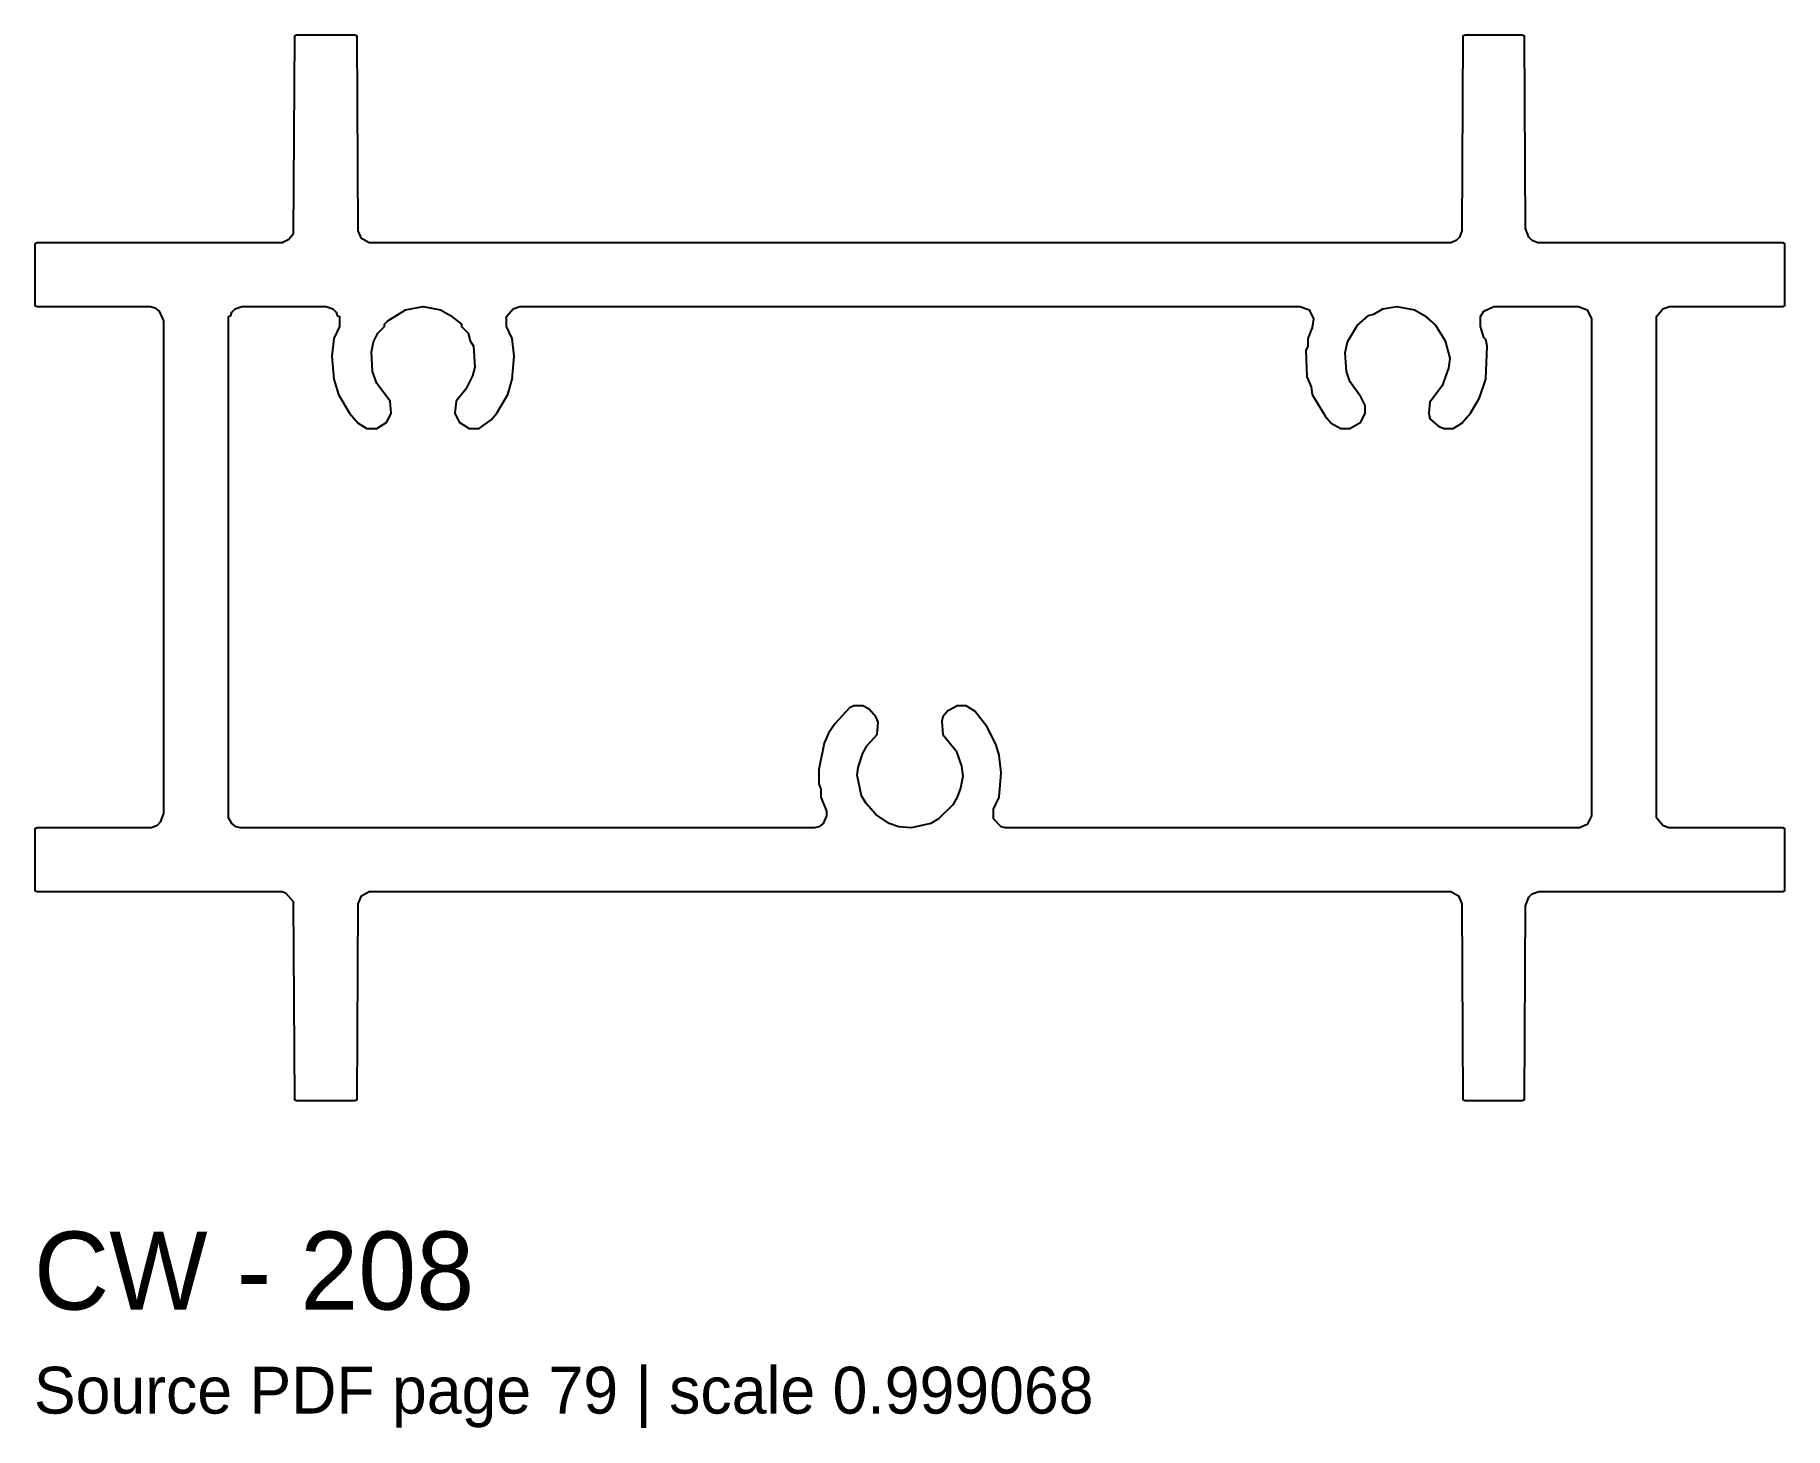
# Model space of a CAD drawing. Header units: millimetres. Extents: x 0 to 67.4, y -12.6 to 41.
import ezdxf

# ---------------------------------------------------------------- set-up
doc = ezdxf.new("R2010")
doc.units = ezdxf.units.MM
doc.layers.add('INFO', color=7, linetype='Continuous')
doc.layers.add('PROFILE', color=7, linetype='Continuous')

msp = doc.modelspace()

# ---------------------------------------------------------------- linework, layer by layer
at = {"layer": 'PROFILE'}
for points in [[(0.042, 32.989), (0.042, 30.621), (0.127, 30.578), (4.483, 30.578), (4.652, 30.536), (4.822, 30.409), (4.991, 30.029), (4.991, 11.081), (4.864, 10.743), (4.737, 10.616), (4.525, 10.531), (0.127, 10.531), (0.042, 10.489), (0.042, 8.12), (0.127, 8.078), (9.558, 8.078), (9.685, 8.036), (9.981, 7.697), (10.024, 0.085), (10.108, 0.042), (12.35, 0.042), (12.434, 0.085), (12.477, 7.613), (12.604, 7.909), (12.9, 8.078), (54.517, 8.078), (54.813, 7.909), (54.94, 7.613), (54.982, 0.085), (55.067, 0.042), (57.266, 0.042), (57.351, 0.085), (57.393, 7.528), (57.52, 7.867), (57.647, 7.994), (57.9, 8.078), (67.29, 8.078), (67.374, 8.12), (67.374, 10.489), (67.29, 10.531), (62.891, 10.531), (62.68, 10.616), (62.426, 10.912), (62.426, 30.198), (62.68, 30.494), (62.933, 30.578), (67.29, 30.578), (67.374, 30.621), (67.374, 32.989), (67.29, 33.032), (57.858, 33.032), (57.647, 33.116), (57.52, 33.243), (57.393, 33.581), (57.351, 40.983), (57.266, 41.025), (55.067, 41.025), (54.982, 40.983), (54.94, 33.497), (54.855, 33.243), (54.728, 33.116), (54.517, 33.032), (12.9, 33.032), (12.604, 33.201), (12.477, 33.497), (12.434, 40.983), (12.35, 41.025), (10.108, 41.025), (10.024, 40.983), (9.981, 33.37), (9.812, 33.158), (9.558, 33.032), (0.127, 33.032)], [(7.486, 30.198), (7.571, 30.24), (7.613, 30.367), (7.74, 30.494), (7.994, 30.578), (11.25, 30.578), (11.504, 30.494), (11.631, 30.367), (11.673, 30.24), (11.758, 30.198), (11.758, 29.817), (11.546, 29.352), (11.462, 28.675), (11.546, 27.787), (11.715, 27.195), (12.138, 26.476), (12.477, 26.095), (12.815, 25.884), (13.196, 25.884), (13.576, 26.138), (13.746, 26.476), (13.703, 26.941), (13.196, 27.618), (13.027, 28.083), (12.984, 28.844), (13.069, 29.225), (13.238, 29.563), (13.492, 29.817), (13.492, 29.902), (13.619, 30.029), (14.295, 30.452), (14.972, 30.578), (15.649, 30.452), (16.029, 30.24), (16.452, 29.902), (16.452, 29.817), (16.706, 29.563), (16.791, 29.267), (16.918, 29.056), (16.96, 28.252), (16.875, 27.914), (16.622, 27.406), (16.241, 26.941), (16.199, 26.476), (16.368, 26.138), (16.748, 25.884), (17.129, 25.884), (17.594, 26.222), (17.806, 26.476), (18.229, 27.195), (18.398, 27.787), (18.482, 28.675), (18.398, 29.352), (18.186, 29.817), (18.186, 30.198), (18.44, 30.494), (18.694, 30.578), (48.723, 30.578), (49.061, 30.452), (49.23, 30.113), (49.188, 29.775), (49.019, 29.352), (49.019, 29.056), (48.934, 28.887), (48.976, 27.872), (49.146, 27.491), (49.188, 27.195), (49.695, 26.349), (49.907, 26.095), (50.287, 25.884), (50.626, 25.884), (51.049, 26.138), (51.218, 26.476), (51.218, 26.772), (51.049, 27.11), (50.626, 27.703), (50.499, 28.083), (50.457, 28.802), (50.541, 29.225), (50.922, 29.859), (51.345, 30.24), (51.556, 30.282), (51.895, 30.494), (52.444, 30.578), (53.121, 30.452), (53.502, 30.24), (53.925, 29.859), (54.305, 29.267), (54.475, 28.591), (54.432, 28.21), (54.178, 27.533), (53.713, 26.899), (53.671, 26.476), (53.713, 26.265), (54.052, 25.968), (54.263, 25.884), (54.601, 25.884), (54.94, 26.095), (55.278, 26.476), (55.616, 27.068), (55.87, 27.787), (55.913, 29.056), (55.87, 29.31), (55.786, 29.394), (55.659, 29.817), (55.659, 30.198), (55.786, 30.409), (56.166, 30.578), (59.423, 30.578), (59.761, 30.452), (59.93, 30.113), (59.93, 10.996), (59.761, 10.658), (59.465, 10.531), (37.388, 10.531), (37.219, 10.573), (36.923, 10.87), (36.923, 11.25), (37.134, 11.715), (37.219, 12.646), (37.134, 13.323), (37.007, 13.746), (36.669, 14.422), (36.204, 15.014), (35.865, 15.226), (35.527, 15.226), (35.146, 15.014), (34.977, 14.803), (34.935, 14.634), (34.977, 14.126), (35.485, 13.492), (35.696, 12.9), (35.738, 12.519), (35.654, 12.054), (35.527, 11.715), (35.358, 11.419), (34.808, 10.87), (34.512, 10.7), (33.751, 10.531), (33.285, 10.573), (32.905, 10.7), (32.397, 11.039), (32.016, 11.462), (31.847, 11.758), (31.678, 12.561), (31.72, 12.857), (31.89, 13.407), (32.059, 13.703), (32.439, 14.126), (32.482, 14.591), (32.397, 14.803), (32.143, 15.099), (31.89, 15.226), (31.551, 15.226), (31.382, 15.141), (30.832, 14.549), (30.578, 14.168), (30.409, 13.788), (30.198, 12.773), (30.198, 12.223), (30.282, 12.011), (30.282, 11.715), (30.494, 11.166), (30.494, 10.996), (30.367, 10.7), (30.198, 10.573), (30.029, 10.531), (7.951, 10.531), (7.782, 10.573), (7.613, 10.7), (7.486, 10.912)]]:
    msp.add_lwpolyline(points, close=True, dxfattribs=at)

# ---------------------------------------------------------------- texts
at = {"layer": 'INFO'}
for s, height, p in [('CW - 208', 3, (0, -8)), ('Source PDF page 79 | scale 0.999068', 1.8, (0, -12))]:
    msp.add_text(s, height=height, dxfattribs=at).set_placement(p)

doc.saveas('drawing.dxf')
